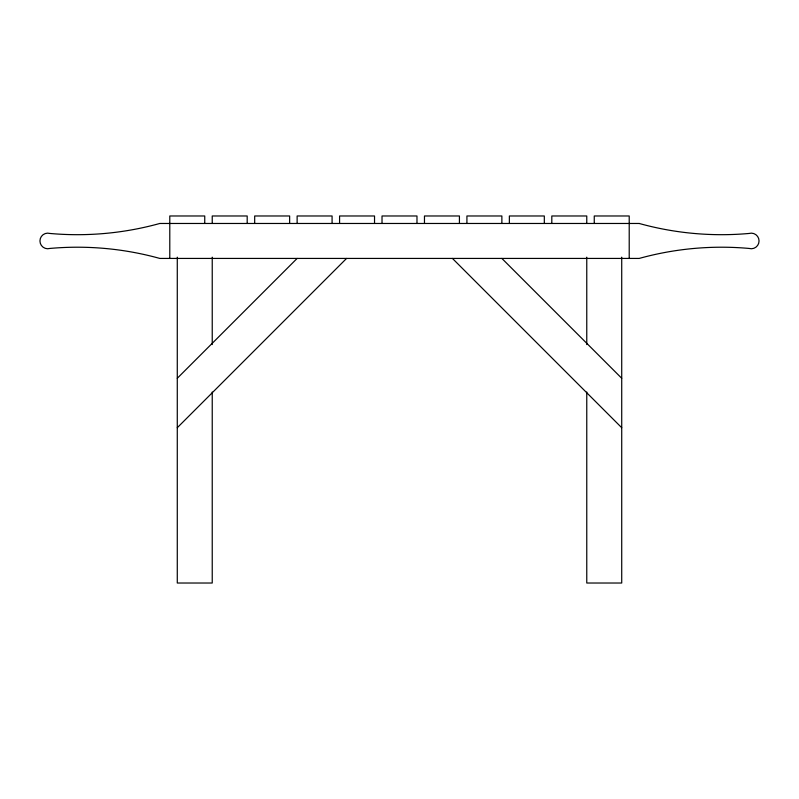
<?xml version="1.0" encoding="UTF-8"?>
<svg xmlns="http://www.w3.org/2000/svg" width="799" height="799" viewBox="0 0 799 799"><rect width="100%" height="100%" fill="white"/><g stroke="black" fill="none" stroke-linecap="round" stroke-linejoin="round"><path stroke-width="1.2" d="M177.278 378.277L297.128 258.427M177.278 427.715L346.566 258.427M501.872 258.427L621.722 378.277M452.434 258.427L621.722 427.715M629.212 258.427L629.212 215.98L594.256 215.98L594.256 223.47M621.722 257.178L621.722 583.02L586.766 583.02L586.766 392.009M586.766 223.47L586.766 215.98L551.809 215.98L551.809 223.47M586.766 257.178L586.766 344.569M544.319 223.47L544.319 215.98L509.363 215.98L509.363 223.47M501.872 223.47L501.872 215.98L466.916 215.98L466.916 223.47M459.425 223.47L459.425 215.98L424.469 215.98L424.469 223.47M416.978 223.47L416.978 215.98L382.022 215.98L382.022 223.47M374.531 223.47L374.531 215.98L339.575 215.98L339.575 223.47M332.084 223.47L332.084 215.98L297.128 215.98L297.128 223.47M289.637 223.47L289.637 215.98L254.681 215.98L254.681 223.47M247.191 223.47L247.191 215.98L212.234 215.98L212.234 223.47M212.234 257.178L212.234 344.569M212.234 392.009L212.234 583.02L177.278 583.02L177.278 257.178M204.744 223.47L204.744 215.98L169.787 215.98L169.787 258.427M639.2 223.47L159.8 223.47A308.364 308.364 0 0 1 49.938 233.458A7.8 7.8 0 0 0 39.95 240.948A7.8 7.8 0 0 0 49.938 248.439A308.364 308.364 0 0 1 159.8 258.427L639.2 258.427A308.364 308.364 0 0 1 749.062 248.439A7.8 7.8 0 0 0 759.05 240.948A7.8 7.8 0 0 0 749.062 233.458A308.364 308.364 0 0 1 639.2 223.47"/></g></svg>
